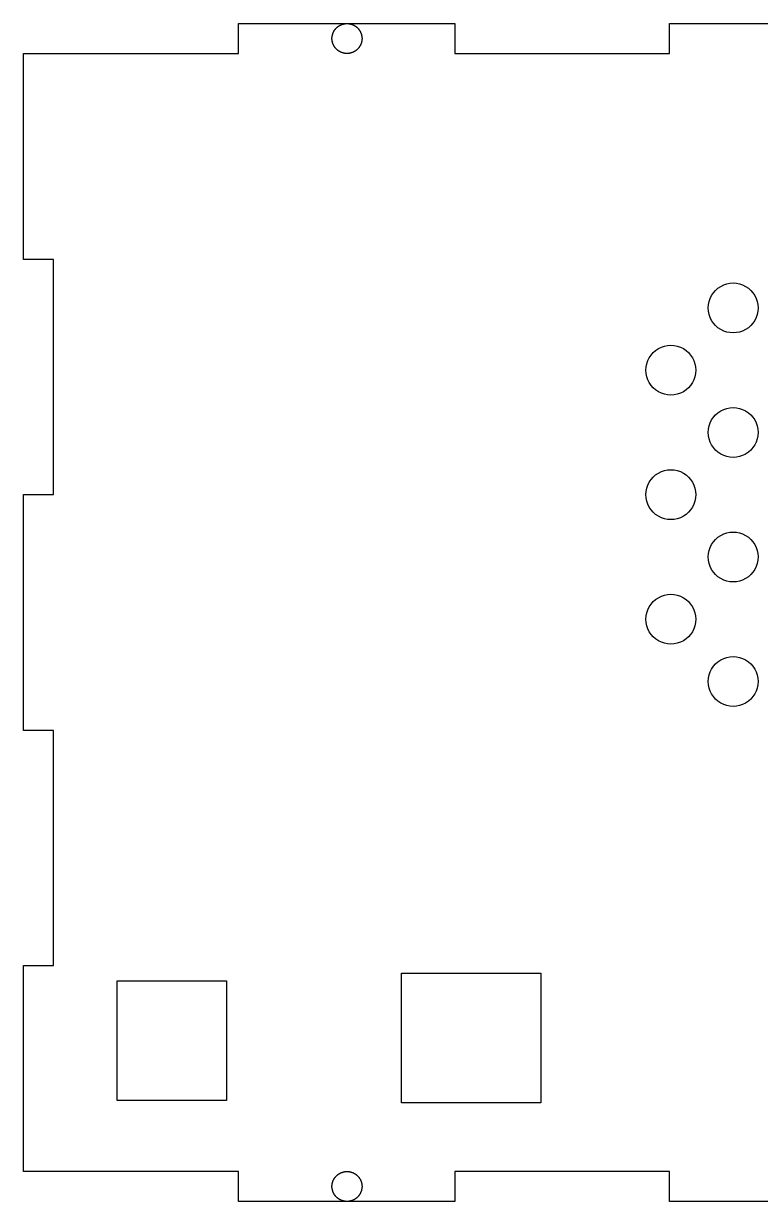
# Model space of a CAD drawing. Header units: millimetres. Extents: x 216 to 763, y 99 to 459.
# Drawn here: x 337.1 to 410.9, y 340.5 to 458.5 of the extents above; entities that cross this region are included whole.
import ezdxf

# ---------------------------------------------------------------- set-up
doc = ezdxf.new("R2010")
doc.units = ezdxf.units.MM
doc.layers.add('Your_Design', color=7, linetype='CONTINUOUS')

msp = doc.modelspace()

# ---------------------------------------------------------------- linework, layer by layer
at = {"layer": 'Your_Design', "color": 5}
for points in [[(337.13, 455.55), (358.67, 455.55), (358.67, 458.55), (380.31, 458.55), (380.31, 455.55), (401.81, 455.55), (401.81, 458.55), (423.45, 458.55)], [(371.03, 457.05), (371.03, 457.05), (371.03, 457.02), (371.03, 456.99), (371.03, 456.97), (371.02, 456.94), (371.02, 456.91), (371.02, 456.89), (371.01, 456.86), (371.01, 456.84), (371, 456.81), (371, 456.79), (371, 456.76), (370.99, 456.73), (370.98, 456.71), (370.98, 456.68), (370.97, 456.66), (370.96, 456.63), (370.96, 456.61), (370.95, 456.58), (370.94, 456.56), (370.93, 456.53), (370.92, 456.51), (370.91, 456.48), (370.9, 456.46), (370.89, 456.44), (370.88, 456.41), (370.87, 456.39), (370.86, 456.36), (370.85, 456.34), (370.83, 456.32), (370.82, 456.3), (370.81, 456.27), (370.79, 456.25), (370.78, 456.23), (370.77, 456.21), (370.75, 456.19), (370.74, 456.16), (370.72, 456.14), (370.7, 456.12), (370.69, 456.1), (370.67, 456.08), (370.65, 456.06), (370.64, 456.04), (370.62, 456.02), (370.6, 456), (370.58, 455.98), (370.56, 455.97), (370.55, 455.95), (370.53, 455.93), (370.51, 455.91), (370.49, 455.9), (370.47, 455.88), (370.45, 455.86), (370.43, 455.85), (370.4, 455.83), (370.38, 455.82), (370.36, 455.8), (370.34, 455.79), (370.32, 455.77), (370.3, 455.76), (370.27, 455.75), (370.25, 455.73), (370.23, 455.72), (370.2, 455.71), (370.18, 455.7), (370.16, 455.69), (370.13, 455.68), (370.11, 455.66), (370.08, 455.65), (370.06, 455.65), (370.04, 455.64), (370.01, 455.63), (369.99, 455.62), (369.96, 455.61), (369.94, 455.6), (369.91, 455.6), (369.89, 455.59), (369.86, 455.58), (369.83, 455.58), (369.81, 455.57), (369.78, 455.57), (369.76, 455.56), (369.73, 455.56), (369.71, 455.56), (369.68, 455.55), (369.65, 455.55), (369.63, 455.55), (369.6, 455.55), (369.58, 455.55), (369.55, 455.55), (369.52, 455.55), (369.5, 455.55), (369.47, 455.55), (369.44, 455.55), (369.42, 455.55), (369.39, 455.55), (369.37, 455.55), (369.34, 455.56), (369.31, 455.56), (369.29, 455.56), (369.26, 455.57), (369.24, 455.57), (369.21, 455.58), (369.19, 455.58), (369.16, 455.59), (369.13, 455.6), (369.11, 455.6), (369.08, 455.61), (369.06, 455.62), (369.03, 455.63), (369.01, 455.64), (368.99, 455.65), (368.96, 455.65), (368.94, 455.66), (368.91, 455.68), (368.89, 455.69), (368.86, 455.7), (368.84, 455.71), (368.82, 455.72), (368.8, 455.73), (368.77, 455.75), (368.75, 455.76), (368.73, 455.77), (368.71, 455.79), (368.68, 455.8), (368.66, 455.82), (368.64, 455.83), (368.62, 455.85), (368.6, 455.86), (368.58, 455.88), (368.56, 455.9), (368.54, 455.91), (368.52, 455.93), (368.5, 455.95), (368.48, 455.97), (368.46, 455.98), (368.44, 456), (368.43, 456.02), (368.41, 456.04), (368.39, 456.06), (368.37, 456.08), (368.36, 456.1), (368.34, 456.12), (368.32, 456.14), (368.31, 456.16), (368.29, 456.19), (368.28, 456.21), (368.26, 456.23), (368.25, 456.25), (368.24, 456.27), (368.22, 456.3), (368.21, 456.32), (368.2, 456.34), (368.19, 456.36), (368.17, 456.39), (368.16, 456.41), (368.15, 456.44), (368.14, 456.46), (368.13, 456.48), (368.12, 456.51), (368.11, 456.53), (368.1, 456.56), (368.1, 456.58), (368.09, 456.61), (368.08, 456.63), (368.07, 456.66), (368.07, 456.68), (368.06, 456.71), (368.06, 456.73), (368.05, 456.76), (368.05, 456.79), (368.04, 456.81), (368.04, 456.84), (368.03, 456.86), (368.03, 456.89), (368.03, 456.91), (368.02, 456.94), (368.02, 456.97), (368.02, 456.99), (368.02, 457.02), (368.02, 457.05), (368.02, 457.07), (368.02, 457.1), (368.02, 457.12), (368.02, 457.15), (368.03, 457.18), (368.03, 457.2), (368.03, 457.23), (368.04, 457.25), (368.04, 457.28), (368.05, 457.31), (368.05, 457.33), (368.06, 457.36), (368.06, 457.38), (368.07, 457.41), (368.07, 457.43), (368.08, 457.46), (368.09, 457.48), (368.1, 457.51), (368.1, 457.53), (368.11, 457.56), (368.12, 457.58), (368.13, 457.61), (368.14, 457.63), (368.15, 457.66), (368.16, 457.68), (368.17, 457.7), (368.19, 457.73), (368.2, 457.75), (368.21, 457.77), (368.22, 457.8), (368.24, 457.82), (368.25, 457.84), (368.26, 457.86), (368.28, 457.88), (368.29, 457.91), (368.31, 457.93), (368.32, 457.95), (368.34, 457.97), (368.36, 457.99), (368.37, 458.01), (368.39, 458.03), (368.41, 458.05), (368.43, 458.07), (368.44, 458.09), (368.46, 458.11), (368.48, 458.12), (368.5, 458.14), (368.52, 458.16), (368.54, 458.18), (368.56, 458.19), (368.58, 458.21), (368.6, 458.23), (368.62, 458.24), (368.64, 458.26), (368.66, 458.27), (368.68, 458.29), (368.71, 458.3), (368.73, 458.32), (368.75, 458.33), (368.77, 458.34), (368.8, 458.36), (368.82, 458.37), (368.84, 458.38), (368.86, 458.39), (368.89, 458.4), (368.91, 458.42), (368.94, 458.43), (368.96, 458.44), (368.99, 458.45), (369.01, 458.46), (369.03, 458.46), (369.06, 458.47), (369.08, 458.48), (369.11, 458.49), (369.13, 458.49), (369.16, 458.5), (369.19, 458.51), (369.21, 458.51), (369.24, 458.52), (369.26, 458.52), (369.29, 458.53), (369.31, 458.53), (369.34, 458.53), (369.37, 458.54), (369.39, 458.54), (369.42, 458.54), (369.44, 458.54), (369.47, 458.54), (369.5, 458.55), (369.52, 458.55), (369.55, 458.55), (369.58, 458.54), (369.6, 458.54), (369.63, 458.54), (369.65, 458.54), (369.68, 458.54), (369.71, 458.53), (369.73, 458.53), (369.76, 458.53), (369.78, 458.52), (369.81, 458.52), (369.83, 458.51), (369.86, 458.51), (369.89, 458.5), (369.91, 458.49), (369.94, 458.49), (369.96, 458.48), (369.99, 458.47), (370.01, 458.46), (370.04, 458.46), (370.06, 458.45), (370.08, 458.44), (370.11, 458.43), (370.13, 458.42), (370.16, 458.4), (370.18, 458.39), (370.2, 458.38), (370.23, 458.37), (370.25, 458.36), (370.27, 458.34), (370.3, 458.33), (370.32, 458.32), (370.34, 458.3), (370.36, 458.29), (370.38, 458.27), (370.4, 458.26), (370.43, 458.24), (370.45, 458.23), (370.47, 458.21), (370.49, 458.19), (370.51, 458.18), (370.53, 458.16), (370.55, 458.14), (370.56, 458.12), (370.58, 458.11), (370.6, 458.09), (370.62, 458.07), (370.64, 458.05), (370.65, 458.03), (370.67, 458.01), (370.69, 457.99), (370.7, 457.97), (370.72, 457.95), (370.74, 457.93), (370.75, 457.91), (370.77, 457.88), (370.78, 457.86), (370.79, 457.84), (370.81, 457.82), (370.82, 457.8), (370.83, 457.77), (370.85, 457.75), (370.86, 457.73), (370.87, 457.7), (370.88, 457.68), (370.89, 457.66), (370.9, 457.63), (370.91, 457.61), (370.92, 457.58), (370.93, 457.56), (370.94, 457.53), (370.95, 457.51), (370.96, 457.48), (370.96, 457.46), (370.97, 457.43), (370.98, 457.41), (370.98, 457.38), (370.99, 457.36), (371, 457.33), (371, 457.31), (371, 457.28), (371.01, 457.25), (371.01, 457.23), (371.02, 457.2), (371.02, 457.18), (371.02, 457.15), (371.03, 457.12), (371.03, 457.1), (371.03, 457.07), (371.03, 457.05)], [(423.45, 340.55), (401.81, 340.55), (401.81, 343.55), (380.31, 343.55), (380.31, 340.55), (358.67, 340.55), (358.67, 343.55), (337.13, 343.55), (337.13, 364.18), (340.13, 364.18), (340.13, 387.71), (337.13, 387.71), (337.13, 411.38), (340.13, 411.38), (340.13, 434.91), (337.13, 434.91), (337.13, 455.55)], [(410.69, 430.06), (410.69, 430.06)], [(404.45, 423.82), (404.45, 423.82)], [(410.69, 417.58), (410.69, 417.58)], [(404.45, 411.35), (404.45, 411.35)], [(410.69, 405.11), (410.69, 405.11)], [(404.45, 398.87), (404.45, 398.87)], [(410.69, 392.63), (410.69, 392.63)], [(346.49, 362.63), (357.44, 362.63), (357.44, 350.66), (346.49, 350.66), (346.49, 362.63)], [(374.99, 363.4), (388.95, 363.4), (388.95, 350.44), (374.99, 350.44), (374.99, 363.4)], [(371.03, 342.05), (371.03, 342.05), (371.03, 342.02), (371.03, 341.99), (371.03, 341.97), (371.02, 341.94), (371.02, 341.91), (371.02, 341.89), (371.01, 341.86), (371.01, 341.84), (371, 341.81), (371, 341.78), (371, 341.76), (370.99, 341.73), (370.98, 341.71), (370.98, 341.68), (370.97, 341.66), (370.96, 341.63), (370.96, 341.61), (370.95, 341.58), (370.94, 341.56), (370.93, 341.53), (370.92, 341.51), (370.91, 341.48), (370.9, 341.46), (370.89, 341.44), (370.88, 341.41), (370.87, 341.39), (370.86, 341.36), (370.85, 341.34), (370.83, 341.32), (370.82, 341.3), (370.81, 341.27), (370.79, 341.25), (370.78, 341.23), (370.77, 341.21), (370.75, 341.19), (370.74, 341.16), (370.72, 341.14), (370.7, 341.12), (370.69, 341.1), (370.67, 341.08), (370.65, 341.06), (370.64, 341.04), (370.62, 341.02), (370.6, 341), (370.58, 340.98), (370.56, 340.97), (370.55, 340.95), (370.53, 340.93), (370.51, 340.91), (370.49, 340.9), (370.47, 340.88), (370.45, 340.86), (370.43, 340.85), (370.4, 340.83), (370.38, 340.82), (370.36, 340.8), (370.34, 340.79), (370.32, 340.77), (370.3, 340.76), (370.27, 340.75), (370.25, 340.73), (370.23, 340.72), (370.2, 340.71), (370.18, 340.7), (370.16, 340.69), (370.13, 340.68), (370.11, 340.66), (370.08, 340.65), (370.06, 340.64), (370.04, 340.64), (370.01, 340.63), (369.99, 340.62), (369.96, 340.61), (369.94, 340.6), (369.91, 340.6), (369.89, 340.59), (369.86, 340.58), (369.83, 340.58), (369.81, 340.57), (369.78, 340.57), (369.76, 340.56), (369.73, 340.56), (369.71, 340.56), (369.68, 340.55), (369.65, 340.55), (369.63, 340.55), (369.6, 340.55), (369.58, 340.55), (369.55, 340.55), (369.52, 340.55), (369.5, 340.55), (369.47, 340.55), (369.44, 340.55), (369.42, 340.55), (369.39, 340.55), (369.37, 340.55), (369.34, 340.56), (369.31, 340.56), (369.29, 340.56), (369.26, 340.57), (369.24, 340.57), (369.21, 340.58), (369.19, 340.58), (369.16, 340.59), (369.13, 340.6), (369.11, 340.6), (369.08, 340.61), (369.06, 340.62), (369.03, 340.63), (369.01, 340.64), (368.99, 340.64), (368.96, 340.65), (368.94, 340.66), (368.91, 340.68), (368.89, 340.69), (368.86, 340.7), (368.84, 340.71), (368.82, 340.72), (368.8, 340.73), (368.77, 340.75), (368.75, 340.76), (368.73, 340.77), (368.71, 340.79), (368.68, 340.8), (368.66, 340.82), (368.64, 340.83), (368.62, 340.85), (368.6, 340.86), (368.58, 340.88), (368.56, 340.9), (368.54, 340.91), (368.52, 340.93), (368.5, 340.95), (368.48, 340.97), (368.46, 340.98), (368.44, 341), (368.43, 341.02), (368.41, 341.04), (368.39, 341.06), (368.37, 341.08), (368.36, 341.1), (368.34, 341.12), (368.32, 341.14), (368.31, 341.16), (368.29, 341.19), (368.28, 341.21), (368.26, 341.23), (368.25, 341.25), (368.24, 341.27), (368.22, 341.3), (368.21, 341.32), (368.2, 341.34), (368.19, 341.36), (368.17, 341.39), (368.16, 341.41), (368.15, 341.44), (368.14, 341.46), (368.13, 341.48), (368.12, 341.51), (368.11, 341.53), (368.1, 341.56), (368.1, 341.58), (368.09, 341.61), (368.08, 341.63), (368.07, 341.66), (368.07, 341.68), (368.06, 341.71), (368.06, 341.73), (368.05, 341.76), (368.05, 341.78), (368.04, 341.81), (368.04, 341.84), (368.03, 341.86), (368.03, 341.89), (368.03, 341.91), (368.02, 341.94), (368.02, 341.97), (368.02, 341.99), (368.02, 342.02), (368.02, 342.05), (368.02, 342.07), (368.02, 342.1), (368.02, 342.12), (368.02, 342.15), (368.03, 342.18), (368.03, 342.2), (368.03, 342.23), (368.04, 342.25), (368.04, 342.28), (368.05, 342.31), (368.05, 342.33), (368.06, 342.36), (368.06, 342.38), (368.07, 342.41), (368.07, 342.43), (368.08, 342.46), (368.09, 342.48), (368.1, 342.51), (368.1, 342.53), (368.11, 342.56), (368.12, 342.58), (368.13, 342.61), (368.14, 342.63), (368.15, 342.66), (368.16, 342.68), (368.17, 342.7), (368.19, 342.73), (368.2, 342.75), (368.21, 342.77), (368.22, 342.8), (368.24, 342.82), (368.25, 342.84), (368.26, 342.86), (368.28, 342.88), (368.29, 342.91), (368.31, 342.93), (368.32, 342.95), (368.34, 342.97), (368.36, 342.99), (368.37, 343.01), (368.39, 343.03), (368.41, 343.05), (368.43, 343.07), (368.44, 343.09), (368.46, 343.11), (368.48, 343.12), (368.5, 343.14), (368.52, 343.16), (368.54, 343.18), (368.56, 343.19), (368.58, 343.21), (368.6, 343.23), (368.62, 343.24), (368.64, 343.26), (368.66, 343.27), (368.68, 343.29), (368.71, 343.3), (368.73, 343.32), (368.75, 343.33), (368.77, 343.34), (368.8, 343.36), (368.82, 343.37), (368.84, 343.38), (368.86, 343.39), (368.89, 343.41), (368.91, 343.42), (368.94, 343.43), (368.96, 343.44), (368.99, 343.45), (369.01, 343.46), (369.03, 343.46), (369.06, 343.47), (369.08, 343.48), (369.11, 343.49), (369.13, 343.49), (369.16, 343.5), (369.19, 343.51), (369.21, 343.51), (369.24, 343.52), (369.26, 343.52), (369.29, 343.53), (369.31, 343.53), (369.34, 343.53), (369.37, 343.54), (369.39, 343.54), (369.42, 343.54), (369.44, 343.54), (369.47, 343.54), (369.5, 343.55), (369.52, 343.55), (369.55, 343.55), (369.58, 343.54), (369.6, 343.54), (369.63, 343.54), (369.65, 343.54), (369.68, 343.54), (369.71, 343.53), (369.73, 343.53), (369.76, 343.53), (369.78, 343.52), (369.81, 343.52), (369.83, 343.51), (369.86, 343.51), (369.89, 343.5), (369.91, 343.49), (369.94, 343.49), (369.96, 343.48), (369.99, 343.47), (370.01, 343.46), (370.04, 343.46), (370.06, 343.45), (370.08, 343.44), (370.11, 343.43), (370.13, 343.42), (370.16, 343.41), (370.18, 343.39), (370.2, 343.38), (370.23, 343.37), (370.25, 343.36), (370.27, 343.34), (370.3, 343.33), (370.32, 343.32), (370.34, 343.3), (370.36, 343.29), (370.38, 343.27), (370.4, 343.26), (370.43, 343.24), (370.45, 343.23), (370.47, 343.21), (370.49, 343.19), (370.51, 343.18), (370.53, 343.16), (370.55, 343.14), (370.56, 343.12), (370.58, 343.11), (370.6, 343.09), (370.62, 343.07), (370.64, 343.05), (370.65, 343.03), (370.67, 343.01), (370.69, 342.99), (370.7, 342.97), (370.72, 342.95), (370.74, 342.93), (370.75, 342.91), (370.77, 342.88), (370.78, 342.86), (370.79, 342.84), (370.81, 342.82), (370.82, 342.8), (370.83, 342.77), (370.85, 342.75), (370.86, 342.73), (370.87, 342.7), (370.88, 342.68), (370.89, 342.66), (370.9, 342.63), (370.91, 342.61), (370.92, 342.58), (370.93, 342.56), (370.94, 342.53), (370.95, 342.51), (370.96, 342.48), (370.96, 342.46), (370.97, 342.43), (370.98, 342.41), (370.98, 342.38), (370.99, 342.36), (371, 342.33), (371, 342.31), (371, 342.28), (371.01, 342.25), (371.01, 342.23), (371.02, 342.2), (371.02, 342.18), (371.02, 342.15), (371.03, 342.12), (371.03, 342.1), (371.03, 342.07), (371.03, 342.05)]]:
    msp.add_lwpolyline(points, dxfattribs=at)
for points in [[(405.7, 430.06), (405.7, 430.95), (406.17, 431.77), (406.95, 432.22)], [(406.95, 432.22), (407.72, 432.67), (408.67, 432.67), (409.44, 432.22)], [(409.44, 432.22), (410.22, 431.77), (410.69, 430.95), (410.69, 430.06)], [(406.95, 427.89), (406.17, 428.34), (405.7, 429.17), (405.7, 430.06)], [(410.69, 430.06), (410.69, 429.17), (410.22, 428.34), (409.44, 427.89)], [(409.44, 427.89), (408.67, 427.45), (407.72, 427.45), (406.95, 427.89)], [(399.46, 423.82), (399.46, 424.71), (399.94, 425.54), (400.71, 425.98)], [(400.71, 425.98), (401.48, 426.43), (402.43, 426.43), (403.21, 425.98)], [(403.21, 425.98), (403.98, 425.54), (404.45, 424.71), (404.45, 423.82)], [(400.71, 421.66), (399.94, 422.1), (399.46, 422.93), (399.46, 423.82)], [(404.45, 423.82), (404.45, 422.93), (403.98, 422.1), (403.21, 421.66)], [(403.21, 421.66), (402.43, 421.21), (401.48, 421.21), (400.71, 421.66)], [(406.95, 419.75), (407.72, 420.19), (408.67, 420.19), (409.44, 419.75)], [(405.7, 417.58), (405.7, 418.47), (406.17, 419.3), (406.95, 419.75)], [(409.44, 419.75), (410.22, 419.3), (410.69, 418.47), (410.69, 417.58)], [(406.95, 415.42), (406.17, 415.87), (405.7, 416.69), (405.7, 417.58)], [(410.69, 417.58), (410.69, 416.69), (410.22, 415.87), (409.44, 415.42)], [(409.44, 415.42), (408.67, 414.97), (407.72, 414.97), (406.95, 415.42)], [(399.46, 411.35), (399.46, 412.24), (399.94, 413.06), (400.71, 413.51)], [(400.71, 413.51), (401.48, 413.96), (402.43, 413.96), (403.21, 413.51)], [(403.21, 413.51), (403.98, 413.06), (404.45, 412.24), (404.45, 411.35)], [(400.71, 409.18), (399.94, 409.63), (399.46, 410.45), (399.46, 411.35)], [(404.45, 411.35), (404.45, 410.45), (403.98, 409.63), (403.21, 409.18)], [(403.21, 409.18), (402.43, 408.74), (401.48, 408.74), (400.71, 409.18)], [(405.7, 405.11), (405.7, 406), (406.17, 406.83), (406.95, 407.27)], [(406.95, 407.27), (407.72, 407.72), (408.67, 407.72), (409.44, 407.27)], [(409.44, 407.27), (410.22, 406.83), (410.69, 406), (410.69, 405.11)], [(406.95, 402.94), (406.17, 403.39), (405.7, 404.22), (405.7, 405.11)], [(410.69, 405.11), (410.69, 404.22), (410.22, 403.39), (409.44, 402.94)], [(409.44, 402.94), (408.67, 402.5), (407.72, 402.5), (406.95, 402.94)], [(400.71, 401.03), (401.48, 401.48), (402.43, 401.48), (403.21, 401.03)], [(399.46, 398.87), (399.46, 399.76), (399.94, 400.59), (400.71, 401.03)], [(403.21, 401.03), (403.98, 400.59), (404.45, 399.76), (404.45, 398.87)], [(400.71, 396.71), (399.94, 397.15), (399.46, 397.98), (399.46, 398.87)], [(404.45, 398.87), (404.45, 397.98), (403.98, 397.15), (403.21, 396.71)], [(403.21, 396.71), (402.43, 396.26), (401.48, 396.26), (400.71, 396.71)], [(405.7, 392.63), (405.7, 393.53), (406.17, 394.35), (406.95, 394.8)], [(406.95, 394.8), (407.72, 395.24), (408.67, 395.24), (409.44, 394.8)], [(409.44, 394.8), (410.22, 394.35), (410.69, 393.53), (410.69, 392.63)], [(406.95, 390.47), (406.17, 390.92), (405.7, 391.74), (405.7, 392.63)], [(410.69, 392.63), (410.69, 391.74), (410.22, 390.92), (409.44, 390.47)], [(409.44, 390.47), (408.67, 390.02), (407.72, 390.02), (406.95, 390.47)]]:
    msp.add_open_spline(points, degree=3, dxfattribs=at)

doc.saveas('drawing.dxf')
